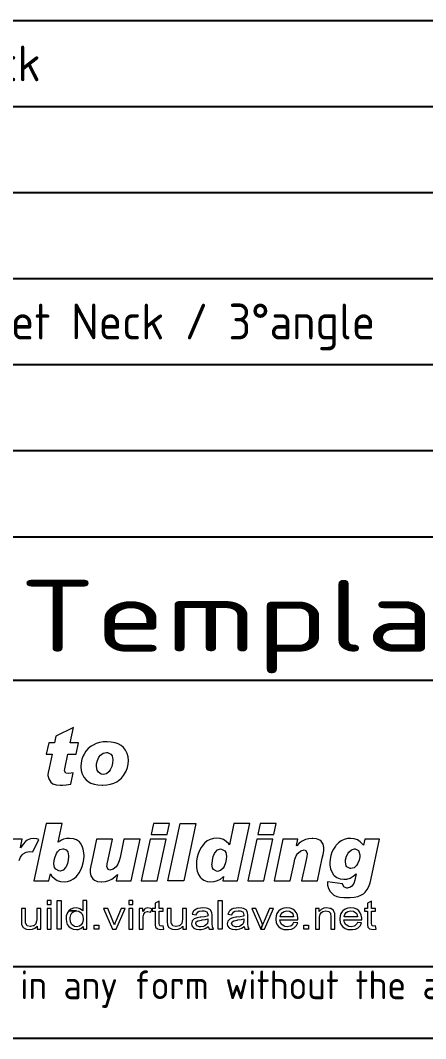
# Model space of a CAD drawing. Extents: x 25 to 1178, y 10 to 839.
# Drawn here: x 917.9 to 974.4, y 10 to 152 of the extents above; entities that cross this region are included whole.
import ezdxf
from ezdxf.enums import TextEntityAlignment as Align

# ---------------------------------------------------------------- set-up
doc = ezdxf.new("R2010")
doc.units = 0
doc.header["$LTSCALE"] = 10
doc.layers.get('0').update_dxf_attribs({"linetype": 'CONTINUOUS'})
for name, color, linetype in [('FRAME025', 7, 'CONTINUOUS'), ('FRAME050', 6, 'CONTINUOUS'), ('Jackson_Headstock_reversed', 1, 'CONTINUOUS'), ('tuners', 4, 'CONTINUOUS'), ('WM570---', 1, 'CONTINUOUS')]:
    doc.layers.add(name, color=color, linetype=linetype)
doc.styles.add('ISOCP', font='isocp.shx')

# ---------------------------------------------------------------- blocks, each defined once
blk = doc.blocks.new('drawingid')
at = {"color": 7, "lineweight": 0}
for p, q in [((-242.69, 33.41), (-245.17, 32.17)), ((-243.15, 31.27), (-242.69, 33.41)), ((-246.17, 31.27), (-246.5, 29.68)), ((-245.36, 31.27), (-246.17, 31.27)), ((-245.17, 32.17), (-245.36, 31.27)), ((-242, 31.27), (-243.15, 31.27)), ((-242.34, 29.68), (-242, 31.27)), ((-239.09, 31.28), (-239.56, 31.14)), ((-238.58, 31.37), (-239.09, 31.28)), ((-238.04, 31.39), (-238.58, 31.37)), ((-238.02, 31.39), (-238.04, 31.39)), ((-237.43, 31.36), (-238.02, 31.39)), ((-236.91, 31.27), (-237.43, 31.36)), ((-236.46, 31.11), (-236.91, 31.27)), ((-240.97, 30.09), (-241.24, 29.66)), ((-240.64, 30.46), (-240.97, 30.09)), ((-240.25, 30.77), (-240.64, 30.46)), ((-239.98, 30.94), (-240.25, 30.77)), ((-239.56, 31.14), (-239.98, 30.94)), ((-238.58, 29.82), (-238.1, 29.9)), ((-238.1, 29.9), (-237.94, 29.88)), ((-237.94, 29.88), (-237.48, 29.68)), ((-236.07, 30.89), (-236.46, 31.11)), ((-235.75, 30.61), (-236.07, 30.89)), ((-235.44, 30.21), (-235.75, 30.61)), ((-235.23, 29.77), (-235.44, 30.21)), ((-246.5, 29.68), (-245.7, 29.68)), ((-245.7, 29.68), (-246.12, 27.7)), ((-243.92, 27.63), (-243.5, 29.68)), ((-243.5, 29.68), (-242.34, 29.68)), ((-241.64, 28.45), (-241.68, 27.96)), ((-241.53, 28.95), (-241.64, 28.45)), ((-241.35, 29.42), (-241.53, 28.95)), ((-241.24, 29.66), (-241.35, 29.42)), ((-239.49, 28.31), (-239.37, 28.79)), ((-239.37, 28.79), (-239.16, 29.27)), ((-239.16, 29.27), (-238.95, 29.54)), ((-238.95, 29.54), (-238.58, 29.82)), ((-237.48, 29.68), (-237.3, 29.42)), ((-237.24, 28.41), (-237.37, 27.93)), ((-237.3, 29.42), (-237.21, 28.89)), ((-237.21, 28.89), (-237.24, 28.41)), ((-235.09, 29.3), (-235.23, 29.77)), ((-235.05, 28.79), (-235.09, 29.3)), ((-235.08, 28.29), (-235.05, 28.77)), ((-235.05, 28.77), (-235.05, 28.79)), ((-246.23, 27.12), (-246.27, 26.77)), ((-246.12, 27.7), (-246.23, 27.12)), ((-243.97, 27.35), (-243.92, 27.63)), ((-243.77, 27.01), (-243.97, 27.35)), ((-243.45, 26.96), (-243.77, 27.01)), ((-243.02, 27.01), (-243.45, 26.96)), ((-243.09, 25.47), (-242.76, 27.07)), ((-242.76, 27.07), (-243.02, 27.01)), ((-241.68, 27.96), (-241.67, 27.9)), ((-241.67, 27.9), (-241.62, 27.38)), ((-241.62, 27.38), (-241.48, 26.91)), ((-239.51, 27.96), (-239.49, 28.31)), ((-239.42, 27.46), (-239.51, 27.96)), ((-239.23, 27.16), (-239.42, 27.46)), ((-238.83, 26.88), (-239.23, 27.16)), ((-237.74, 27.24), (-238.11, 26.94)), ((-237.58, 27.48), (-237.74, 27.24)), ((-237.37, 27.93), (-237.58, 27.48)), ((-235.71, 26.71), (-235.45, 27.14)), ((-235.45, 27.14), (-235.37, 27.32)), ((-235.37, 27.32), (-235.19, 27.8)), ((-235.19, 27.8), (-235.08, 28.29)), ((-246.27, 26.77), (-246.27, 26.69)), ((-246.27, 26.69), (-246.17, 26.22)), ((-246.17, 26.22), (-245.89, 25.78)), ((-245.89, 25.78), (-245.59, 25.55)), ((-241.48, 26.91), (-241.26, 26.48)), ((-241.26, 26.48), (-240.95, 26.09)), ((-240.95, 26.09), (-240.66, 25.85)), ((-240.66, 25.85), (-240.27, 25.62)), ((-240.27, 25.62), (-239.81, 25.47)), ((-238.56, 26.84), (-238.83, 26.88)), ((-238.11, 26.94), (-238.56, 26.84)), ((-237.55, 25.47), (-237.1, 25.62)), ((-237.1, 25.62), (-236.68, 25.82)), ((-236.68, 25.82), (-236.41, 26)), ((-236.41, 26), (-236.03, 26.33)), ((-236.03, 26.33), (-235.71, 26.71)), ((-245.59, 25.55), (-245.14, 25.4)), ((-245.14, 25.4), (-244.56, 25.34)), ((-244.56, 25.34), (-244.22, 25.35)), ((-244.22, 25.35), (-243.72, 25.4)), ((-243.72, 25.4), (-243.09, 25.47)), ((-239.81, 25.47), (-239.29, 25.37)), ((-239.29, 25.37), (-238.7, 25.34)), ((-238.7, 25.34), (-238.61, 25.34)), ((-238.61, 25.34), (-238.06, 25.38)), ((-238.06, 25.38), (-237.55, 25.47)), ((-246.51, 20), (-248.22, 12)), ((-244.29, 20), (-246.51, 20)), ((-244.85, 17.38), (-244.29, 20)), ((-231.55, 20), (-231.86, 18.48)), ((-229.32, 20), (-231.55, 20)), ((-229.64, 18.48), (-229.32, 20)), ((-229.54, 12), (-227.83, 20)), ((-227.83, 20), (-225.61, 20)), ((-225.61, 20), (-227.31, 12)), ((-225.61, 20), (-225.61, 20)), ((-220.31, 20), (-220.93, 17.03)), ((-218.08, 20), (-220.31, 20)), ((-219.8, 12), (-218.08, 20)), ((-216.66, 20), (-216.97, 18.48)), ((-214.44, 20), (-216.66, 20)), ((-214.75, 18.48), (-214.44, 20)), ((-231.86, 18.48), (-229.64, 18.48)), ((-216.97, 18.48), (-214.75, 18.48)), ((-249.86, 17.8), (-251.94, 17.8)), ((-250.11, 16.65), (-249.86, 17.8)), ((-249.73, 17.13), (-250.1, 16.63)), ((-249.4, 17.49), (-249.73, 17.13)), ((-249.18, 17.67), (-249.4, 17.49)), ((-248.73, 17.88), (-249.18, 17.67)), ((-248.32, 17.93), (-248.73, 17.88)), ((-248.38, 16.04), (-247.56, 17.75)), ((-247.84, 17.85), (-248.32, 17.93)), ((-247.56, 17.75), (-247.84, 17.85)), ((-244.4, 17.68), (-244.85, 17.38)), ((-244.12, 17.8), (-244.4, 17.68)), ((-243.66, 17.91), (-244.12, 17.8)), ((-243.25, 17.93), (-243.66, 17.91)), ((-242.71, 17.87), (-243.25, 17.93)), ((-242.27, 17.71), (-242.71, 17.87)), ((-241.89, 17.43), (-242.27, 17.71)), ((-241.74, 17.25), (-241.89, 17.43)), ((-241.5, 16.86), (-241.74, 17.25)), ((-239.49, 17.8), (-240.16, 14.7)), ((-237.27, 17.8), (-239.49, 17.8)), ((-237.88, 14.97), (-237.27, 17.8)), ((-235.66, 17.8), (-236.2, 15.28)), ((-233.42, 17.8), (-235.66, 17.8)), ((-234.66, 12), (-233.42, 17.8)), ((-232.01, 17.8), (-233.25, 12)), ((-229.79, 17.8), (-232.01, 17.8)), ((-231.02, 12), (-229.79, 17.8)), ((-224.41, 17.26), (-224.76, 16.85)), ((-224.03, 17.57), (-224.41, 17.26)), ((-223.61, 17.79), (-224.03, 17.57)), ((-223.16, 17.91), (-223.61, 17.79)), ((-222.78, 17.94), (-223.16, 17.91)), ((-222.26, 17.89), (-222.78, 17.94)), ((-221.79, 17.75), (-222.26, 17.89)), ((-221.39, 17.51), (-221.79, 17.75)), ((-221.05, 17.17), (-221.39, 17.51)), ((-220.93, 17.03), (-221.05, 17.17)), ((-217.14, 17.8), (-218.37, 12)), ((-214.9, 17.8), (-217.14, 17.8)), ((-216.14, 12), (-214.9, 17.8)), ((-213.47, 17.8), (-214.71, 12)), ((-211.4, 17.8), (-213.47, 17.8)), ((-211.58, 16.93), (-211.4, 17.8)), ((-211.19, 17.27), (-211.56, 16.9)), ((-210.78, 17.54), (-211.19, 17.27)), ((-210.35, 17.75), (-210.78, 17.54)), ((-209.88, 17.88), (-210.35, 17.75)), ((-209.38, 17.93), (-209.88, 17.88)), ((-209.32, 17.93), (-209.38, 17.93)), ((-208.77, 17.87), (-209.32, 17.93)), ((-208.34, 17.68), (-208.77, 17.87)), ((-208.15, 17.53), (-208.34, 17.68)), ((-207.87, 17.13), (-208.15, 17.53)), ((-207.76, 16.64), (-207.87, 17.13)), ((-205.74, 17.29), (-206.1, 16.91)), ((-205.34, 17.58), (-205.74, 17.29)), ((-204.92, 17.78), (-205.34, 17.58)), ((-204.45, 17.89), (-204.92, 17.78)), ((-204.01, 17.93), (-204.45, 17.89)), ((-203.52, 17.88), (-204.01, 17.93)), ((-203.08, 17.71), (-203.52, 17.88)), ((-202.68, 17.45), (-203.08, 17.71)), ((-202.32, 17.07), (-202.68, 17.45)), ((-202.25, 16.98), (-202.32, 17.07)), ((-202.06, 17.8), (-202.25, 16.98)), ((-200.01, 17.8), (-202.06, 17.8)), ((-201.16, 12.35), (-200.01, 17.8)), ((-250.1, 16.63), (-250.11, 16.65)), ((-250.1, 15.3), (-249.87, 15.64)), ((-249.87, 15.64), (-249.74, 15.77)), ((-249.74, 15.77), (-249.33, 16.02)), ((-249.33, 16.02), (-248.83, 16.1)), ((-248.83, 16.1), (-248.38, 16.04)), ((-245.28, 15.37), (-245.09, 15.83)), ((-245.09, 15.83), (-244.96, 16.04)), ((-244.96, 16.04), (-244.61, 16.37)), ((-244.61, 16.37), (-244.18, 16.48)), ((-244.18, 16.48), (-244.12, 16.48)), ((-244.12, 16.48), (-243.72, 16.35)), ((-243.72, 16.35), (-243.48, 16.03)), ((-243.48, 16.03), (-243.4, 15.49)), ((-241.34, 16.4), (-241.5, 16.86)), ((-241.25, 15.89), (-241.34, 16.4)), ((-241.23, 15.5), (-241.25, 15.89)), ((-225.3, 15.79), (-225.44, 15.31)), ((-225.11, 16.24), (-225.3, 15.79)), ((-224.87, 16.67), (-225.11, 16.24)), ((-224.76, 16.85), (-224.87, 16.67)), ((-223.22, 15.39), (-223.02, 15.83)), ((-223.02, 15.83), (-222.95, 15.95)), ((-222.95, 15.95), (-222.6, 16.32)), ((-222.6, 16.32), (-222.2, 16.45)), ((-222.2, 16.45), (-222.03, 16.43)), ((-222.03, 16.43), (-221.6, 16.19)), ((-221.6, 16.19), (-221.44, 15.95)), ((-221.44, 15.95), (-221.34, 15.43)), ((-211.61, 15.48), (-211.38, 15.85)), ((-211.56, 16.9), (-211.58, 16.93)), ((-211.38, 15.85), (-211.36, 15.87)), ((-211.36, 15.87), (-210.98, 16.2)), ((-210.98, 16.2), (-210.52, 16.31)), ((-210.52, 16.31), (-210.26, 16.24)), ((-210.26, 16.24), (-210.09, 15.83)), ((-210.09, 15.79), (-210.15, 15.41)), ((-210.09, 15.83), (-210.09, 15.79)), ((-207.98, 15.17), (-207.87, 15.66)), ((-207.87, 15.66), (-207.78, 16.2)), ((-207.78, 16.2), (-207.75, 16.54)), ((-207.75, 16.54), (-207.76, 16.64)), ((-206.64, 16), (-206.8, 15.52)), ((-206.43, 16.43), (-206.64, 16)), ((-206.15, 16.85), (-206.43, 16.43)), ((-206.1, 16.91), (-206.15, 16.85)), ((-204.61, 15.43), (-204.39, 15.87)), ((-204.39, 15.87), (-204.3, 16)), ((-204.3, 16), (-203.92, 16.34)), ((-203.92, 16.34), (-203.5, 16.45)), ((-203.5, 16.45), (-203.39, 16.45)), ((-203.39, 16.45), (-202.95, 16.23)), ((-202.95, 16.23), (-202.87, 16.11)), ((-202.87, 16.11), (-202.74, 15.63)), ((-202.74, 15.63), (-202.75, 15.37)), ((-250.3, 14.84), (-250.1, 15.3)), ((-245.43, 14.39), (-245.39, 14.88)), ((-245.34, 13.87), (-245.43, 14.39)), ((-245.39, 14.88), (-245.28, 15.37)), ((-243.56, 14.4), (-243.74, 13.98)), ((-243.44, 14.88), (-243.56, 14.4)), ((-243.4, 15.42), (-243.44, 14.88)), ((-243.4, 15.49), (-243.4, 15.42)), ((-241.48, 14.02), (-241.35, 14.5)), ((-241.35, 14.5), (-241.26, 14.99)), ((-241.26, 14.99), (-241.23, 15.5)), ((-240.16, 14.7), (-240.28, 14.12)), ((-238.05, 14), (-238.03, 14.25)), ((-238.03, 14.25), (-238, 14.36)), ((-238, 14.36), (-237.88, 14.97)), ((-236.52, 14.34), (-236.75, 13.97)), ((-236.32, 14.81), (-236.52, 14.34)), ((-236.2, 15.28), (-236.32, 14.81)), ((-225.52, 14.81), (-225.54, 14.28)), ((-225.54, 14.28), (-225.52, 13.87)), ((-225.44, 15.31), (-225.52, 14.81)), ((-223.38, 14.33), (-223.37, 14.37)), ((-223.29, 13.81), (-223.38, 14.33)), ((-223.37, 14.37), (-223.33, 14.91)), ((-223.33, 14.91), (-223.22, 15.39)), ((-221.48, 14.5), (-221.67, 14.02)), ((-221.38, 14.99), (-221.48, 14.5)), ((-221.34, 15.43), (-221.38, 14.99)), ((-212.48, 12), (-211.93, 14.52)), ((-211.93, 14.52), (-211.81, 15.01)), ((-211.81, 15.01), (-211.61, 15.48)), ((-210.3, 14.7), (-210.87, 12)), ((-210.15, 15.41), (-210.3, 14.7)), ((-208.64, 12), (-207.98, 15.17)), ((-206.89, 15.03), (-206.92, 14.51)), ((-206.92, 14.51), (-206.92, 14.2)), ((-206.92, 14.2), (-206.82, 13.69)), ((-206.8, 15.52), (-206.89, 15.03)), ((-204.76, 14.59), (-204.73, 14.94)), ((-204.65, 14.09), (-204.76, 14.59)), ((-204.73, 14.94), (-204.61, 15.43)), ((-203.05, 14.38), (-203.19, 14.14)), ((-202.85, 14.89), (-203.05, 14.38)), ((-202.75, 15.37), (-202.85, 14.89)), ((-246.14, 12), (-245.93, 12.96)), ((-245.93, 12.96), (-245.72, 12.64)), ((-245.17, 13.63), (-245.34, 13.87)), ((-244.74, 13.39), (-245.17, 13.63)), ((-244.58, 13.37), (-244.74, 13.39)), ((-244.17, 13.5), (-244.58, 13.37)), ((-243.81, 13.87), (-244.17, 13.5)), ((-243.74, 13.98), (-243.81, 13.87)), ((-242.33, 12.58), (-242, 13)), ((-242, 13), (-241.92, 13.12)), ((-241.92, 13.12), (-241.67, 13.56)), ((-241.67, 13.56), (-241.48, 14.02)), ((-240.36, 13.61), (-240.39, 13.26)), ((-240.39, 13.26), (-240.39, 13.17)), ((-240.39, 13.17), (-240.28, 12.69)), ((-240.28, 14.12), (-240.36, 13.61)), ((-238.05, 13.99), (-238.05, 14)), ((-237.88, 13.58), (-238.05, 13.99)), ((-237.62, 13.51), (-237.88, 13.58)), ((-237.17, 13.62), (-237.62, 13.51)), ((-236.77, 13.95), (-237.17, 13.62)), ((-236.94, 12.55), (-236.58, 12.91)), ((-236.75, 13.97), (-236.77, 13.95)), ((-236.55, 12.89), (-236.75, 12)), ((-236.58, 12.91), (-236.55, 12.89)), ((-225.52, 13.87), (-225.43, 13.36)), ((-225.43, 13.36), (-225.26, 12.91)), ((-225.26, 12.91), (-225.02, 12.52)), ((-223.16, 13.58), (-223.29, 13.81)), ((-222.75, 13.34), (-223.16, 13.58)), ((-222.62, 13.33), (-222.75, 13.34)), ((-222.18, 13.44), (-222.62, 13.33)), ((-221.83, 13.75), (-222.18, 13.44)), ((-221.67, 14.02), (-221.83, 13.75)), ((-206.82, 13.69), (-206.65, 13.24)), ((-206.65, 13.24), (-206.4, 12.86)), ((-206.4, 12.86), (-206.32, 12.76)), ((-204.54, 13.95), (-204.65, 14.09)), ((-204.11, 13.72), (-204.54, 13.95)), ((-203.98, 13.71), (-204.11, 13.72)), ((-203.53, 13.82), (-203.98, 13.71)), ((-203.67, 12.65), (-203.27, 12.99)), ((-203.19, 14.14), (-203.53, 13.82)), ((-203.25, 12.97), (-203.44, 12.1)), ((-203.27, 12.99), (-203.25, 12.97)), ((-248.22, 12), (-246.14, 12)), ((-245.72, 12.64), (-245.38, 12.31)), ((-245.38, 12.31), (-244.98, 12.07)), ((-244.98, 12.07), (-244.53, 11.92)), ((-244.53, 11.92), (-244.01, 11.87)), ((-244.01, 11.87), (-243.56, 11.91)), ((-243.56, 11.91), (-243.11, 12.04)), ((-243.11, 12.04), (-242.7, 12.27)), ((-242.7, 12.27), (-242.33, 12.58)), ((-240.28, 12.69), (-240, 12.28)), ((-240, 12.28), (-239.79, 12.11)), ((-239.79, 12.11), (-239.36, 11.93)), ((-239.36, 11.93), (-238.81, 11.87)), ((-238.81, 11.87), (-238.74, 11.87)), ((-238.74, 11.87), (-238.24, 11.92)), ((-238.24, 11.92), (-237.78, 12.05)), ((-237.78, 12.05), (-237.35, 12.26)), ((-237.35, 12.26), (-236.94, 12.55)), ((-236.75, 12), (-234.66, 12)), ((-233.25, 12), (-231.02, 12)), ((-227.31, 12), (-229.54, 12)), ((-225.02, 12.52), (-224.88, 12.37)), ((-224.88, 12.37), (-224.5, 12.09)), ((-224.5, 12.09), (-224.05, 11.93)), ((-224.05, 11.93), (-223.52, 11.87)), ((-223.52, 11.87), (-223.08, 11.9)), ((-223.08, 11.9), (-222.61, 12.03)), ((-222.61, 12.03), (-222.6, 12.03)), ((-222.6, 12.03), (-222.2, 12.25)), ((-222.2, 12.25), (-221.77, 12.62)), ((-221.75, 12.58), (-221.86, 12)), ((-221.86, 12), (-219.8, 12)), ((-221.77, 12.62), (-221.75, 12.58)), ((-218.37, 12), (-216.14, 12)), ((-214.71, 12), (-212.48, 12)), ((-210.87, 12), (-208.64, 12)), ((-207.26, 11.87), (-207.27, 11.6)), ((-207.27, 11.6), (-207.26, 11.42)), ((-205.15, 11.57), (-207.26, 11.87)), ((-207.26, 11.42), (-207.14, 10.94)), ((-206.32, 12.76), (-205.94, 12.46)), ((-205.94, 12.46), (-205.5, 12.28)), ((-205.5, 12.28), (-204.98, 12.22)), ((-204.99, 11.15), (-205.15, 11.57)), ((-204.98, 12.22), (-204.56, 12.26)), ((-204.56, 12.26), (-204.09, 12.4)), ((-204.09, 12.4), (-203.67, 12.65)), ((-203.59, 11.64), (-203.84, 11.26)), ((-203.44, 12.1), (-203.59, 11.64)), ((-201.51, 11.22), (-201.32, 11.74)), ((-201.32, 11.74), (-201.16, 12.35)), ((-207.14, 10.94), (-206.88, 10.5)), ((-206.88, 10.5), (-206.76, 10.36)), ((-206.76, 10.36), (-206.38, 10.03)), ((-206.38, 10.03), (-205.94, 9.82)), ((-204.58, 10.98), (-204.99, 11.15)), ((-204.5, 10.98), (-204.58, 10.98)), ((-204.03, 11.11), (-204.5, 10.98)), ((-203.84, 11.26), (-204.03, 11.11)), ((-203.04, 9.83), (-202.61, 9.99)), ((-202.61, 9.99), (-202.25, 10.2)), ((-202.25, 10.2), (-201.99, 10.44)), ((-201.99, 10.44), (-201.73, 10.78)), ((-201.73, 10.78), (-201.51, 11.22)), ((-245.83, 9.27), (-246.4, 9.27)), ((-246.4, 9.27), (-246.4, 8.7)), ((-246.4, 8.7), (-245.83, 8.7)), ((-245.83, 8.7), (-245.83, 9.27)), ((-244.98, 5.27), (-244.98, 9.27)), ((-244.98, 9.27), (-244.42, 9.27)), ((-244.42, 9.27), (-244.42, 5.27)), ((-240.86, 9.27), (-241.42, 9.27)), ((-241.42, 9.27), (-241.42, 7.83)), ((-240.86, 5.27), (-240.86, 9.27)), ((-234.41, 9.27), (-234.98, 9.27)), ((-234.98, 9.27), (-234.98, 8.7)), ((-234.98, 8.7), (-234.41, 8.7)), ((-234.41, 8.7), (-234.41, 9.27)), ((-230.75, 9.17), (-231.31, 8.88)), ((-231.31, 8.88), (-231.31, 8.17)), ((-230.75, 8.17), (-230.75, 9.17)), ((-222.51, 5.27), (-222.51, 9.27)), ((-222.51, 9.27), (-221.94, 9.27)), ((-221.94, 9.27), (-221.94, 5.27)), ((-205.94, 9.82), (-205.93, 9.82)), ((-205.93, 9.82), (-205.52, 9.73)), ((-205.52, 9.73), (-205, 9.68)), ((-205, 9.68), (-204.4, 9.66)), ((-204.4, 9.66), (-204.1, 9.67)), ((-204.1, 9.67), (-203.54, 9.72)), ((-203.54, 9.72), (-203.04, 9.83)), ((-201.12, 9.17), (-201.68, 8.88)), ((-201.68, 8.88), (-201.68, 8.17)), ((-201.12, 8.17), (-201.12, 9.17)), ((-249.41, 8.17), (-249.98, 8.17)), ((-249.98, 8.17), (-249.98, 6.37)), ((-249.41, 6.56), (-249.41, 8.17)), ((-247.28, 8.17), (-247.84, 8.17)), ((-247.84, 8.17), (-247.84, 6.61)), ((-247.28, 5.27), (-247.28, 8.17)), ((-245.83, 8.17), (-246.4, 8.17)), ((-246.4, 8.17), (-246.4, 5.27)), ((-245.83, 5.27), (-245.83, 8.17)), ((-243.71, 7.11), (-243.75, 6.71)), ((-243.6, 7.46), (-243.71, 7.11)), ((-243.58, 7.5), (-243.6, 7.46)), ((-243.36, 7.83), (-243.58, 7.5)), ((-243.09, 8.04), (-243.36, 7.83)), ((-243.36, 7.83), (-242.29, 7.83)), ((-242.29, 7.83), (-243.36, 7.83)), ((-243.16, 6.88), (-243.09, 7.28)), ((-242.69, 8.19), (-243.09, 8.04)), ((-243.09, 7.28), (-242.92, 7.56)), ((-242.92, 7.56), (-242.68, 7.73)), ((-242.34, 8.23), (-242.69, 8.19)), ((-242.68, 7.73), (-242.29, 7.83)), ((-241.91, 8.17), (-242.34, 8.23)), ((-242.29, 7.83), (-241.98, 7.77)), ((-241.98, 7.77), (-241.64, 7.55)), ((-241.8, 8.12), (-241.91, 8.17)), ((-241.47, 7.88), (-241.8, 8.12)), ((-241.64, 7.55), (-241.55, 7.43)), ((-241.55, 7.43), (-241.42, 7.11)), ((-241.42, 7.83), (-241.47, 7.88)), ((-241.42, 7.11), (-241.38, 6.67)), ((-237.93, 8.17), (-238.53, 8.17)), ((-238.53, 8.17), (-237.27, 5.27)), ((-237.22, 6.43), (-237.93, 8.17)), ((-236.06, 8.17), (-236.8, 6.4)), ((-236.74, 5.27), (-235.48, 8.17)), ((-235.48, 8.17), (-236.06, 8.17)), ((-234.41, 8.17), (-234.98, 8.17)), ((-234.98, 8.17), (-234.98, 5.27)), ((-234.41, 5.27), (-234.41, 8.17)), ((-233.05, 8.17), (-233.56, 8.17)), ((-233.56, 8.17), (-233.56, 5.27)), ((-233.05, 7.73), (-233.05, 8.17)), ((-232.78, 8.07), (-233.05, 7.73)), ((-232.98, 6.99), (-232.9, 7.35)), ((-232.9, 7.35), (-232.69, 7.63)), ((-232.69, 8.13), (-232.78, 8.07)), ((-232.33, 8.23), (-232.69, 8.13)), ((-232.69, 7.63), (-232.36, 7.73)), ((-232.36, 7.73), (-232.35, 7.73)), ((-232.35, 7.73), (-231.94, 7.62)), ((-231.92, 8.15), (-232.33, 8.23)), ((-231.94, 7.62), (-231.75, 8.07)), ((-231.75, 8.07), (-231.92, 8.15)), ((-231.31, 8.17), (-231.73, 8.17)), ((-231.73, 8.17), (-231.73, 7.78)), ((-231.73, 7.78), (-231.31, 7.78)), ((-231.31, 7.78), (-231.31, 6.12)), ((-230.18, 8.17), (-230.75, 8.17)), ((-230.75, 6.09), (-230.75, 7.78)), ((-230.75, 7.78), (-230.18, 7.78)), ((-230.18, 7.78), (-230.18, 8.17)), ((-229.08, 8.17), (-229.65, 8.17)), ((-229.65, 8.17), (-229.65, 6.37)), ((-229.08, 6.56), (-229.08, 8.17)), ((-226.95, 8.17), (-227.51, 8.17)), ((-227.51, 8.17), (-227.51, 6.61)), ((-226.95, 5.27), (-226.95, 8.17)), ((-226, 7.71), (-226.16, 7.34)), ((-226.16, 7.34), (-225.6, 7.27)), ((-225.91, 7.83), (-226, 7.71)), ((-225.58, 8.06), (-225.91, 7.83)), ((-225.6, 7.27), (-225.55, 7.42)), ((-225.41, 8.13), (-225.58, 8.06)), ((-225.55, 7.42), (-225.32, 7.7)), ((-225, 8.21), (-225.41, 8.13)), ((-225.32, 7.7), (-225.19, 7.76)), ((-225.19, 7.76), (-224.73, 7.83)), ((-224.65, 8.23), (-225, 8.21)), ((-224.73, 7.83), (-224.45, 7.8)), ((-224.18, 8.2), (-224.65, 8.23)), ((-224.45, 7.8), (-224.09, 7.66)), ((-223.96, 8.14), (-224.18, 8.2)), ((-224.09, 7.66), (-224.04, 7.6)), ((-224.04, 7.6), (-223.93, 7.23)), ((-223.94, 7.11), (-224.04, 7.08)), ((-223.59, 7.94), (-223.96, 8.14)), ((-223.93, 7.23), (-223.94, 7.11)), ((-223.57, 7.93), (-223.59, 7.94)), ((-223.4, 7.59), (-223.57, 7.93)), ((-223.36, 7.24), (-223.4, 7.59)), ((-223.36, 7.14), (-223.36, 7.24)), ((-223.36, 6.48), (-223.36, 7.14)), ((-221, 7.71), (-221.16, 7.34)), ((-221.16, 7.34), (-220.6, 7.27)), ((-220.91, 7.83), (-221, 7.71)), ((-220.59, 8.06), (-220.91, 7.83)), ((-220.6, 7.27), (-220.55, 7.42)), ((-220.41, 8.13), (-220.59, 8.06)), ((-220.55, 7.42), (-220.32, 7.7)), ((-220.01, 8.21), (-220.41, 8.13)), ((-220.32, 7.7), (-220.19, 7.76)), ((-220.19, 7.76), (-219.74, 7.83)), ((-219.66, 8.23), (-220.01, 8.21)), ((-219.74, 7.83), (-219.45, 7.8)), ((-219.19, 8.2), (-219.66, 8.23)), ((-219.45, 7.8), (-219.09, 7.66)), ((-218.96, 8.14), (-219.19, 8.2)), ((-219.09, 7.66), (-219.04, 7.6)), ((-219.04, 7.6), (-218.93, 7.23)), ((-218.94, 7.11), (-219.04, 7.08)), ((-218.59, 7.94), (-218.96, 8.14)), ((-218.93, 7.23), (-218.94, 7.11)), ((-218.57, 7.93), (-218.59, 7.94)), ((-218.4, 7.59), (-218.57, 7.93)), ((-218.37, 7.24), (-218.4, 7.59)), ((-218.37, 7.14), (-218.37, 7.24)), ((-218.37, 6.48), (-218.37, 7.14)), ((-217.24, 8.17), (-217.83, 8.17)), ((-217.83, 8.17), (-216.56, 5.27)), ((-216.52, 6.43), (-217.24, 8.17)), ((-215.36, 8.17), (-216.1, 6.4)), ((-216.04, 5.27), (-214.78, 8.17)), ((-214.78, 8.17), (-215.36, 8.17)), ((-214.43, 7.11), (-214.47, 6.69)), ((-214.31, 7.46), (-214.43, 7.11)), ((-214.11, 7.76), (-214.31, 7.46)), ((-214.03, 7.83), (-214.11, 7.76)), ((-213.71, 8.05), (-214.03, 7.83)), ((-213.86, 6.99), (-213.79, 7.3)), ((-213.79, 7.3), (-213.56, 7.6)), ((-213.33, 8.19), (-213.71, 8.05)), ((-213.56, 7.6), (-213.32, 7.75)), ((-212.91, 8.23), (-213.33, 8.19)), ((-213.32, 7.75), (-212.91, 7.83)), ((-212.48, 8.18), (-212.91, 8.23)), ((-212.91, 7.83), (-212.54, 7.76)), ((-212.54, 7.76), (-212.21, 7.54)), ((-212.1, 8.04), (-212.48, 8.18)), ((-212.21, 7.54), (-212.1, 7.39)), ((-211.82, 7.83), (-212.1, 8.04)), ((-212.1, 7.39), (-212, 6.99)), ((-211.6, 7.56), (-211.82, 7.83)), ((-211.46, 7.22), (-211.6, 7.56)), ((-211.4, 6.82), (-211.46, 7.22)), ((-208.42, 8.17), (-208.93, 8.17)), ((-208.93, 8.17), (-208.93, 5.27)), ((-208.42, 7.75), (-208.42, 8.17)), ((-208.13, 8.02), (-208.42, 7.75)), ((-208.36, 6.94), (-208.28, 7.35)), ((-208.28, 7.35), (-208.1, 7.6)), ((-207.77, 8.18), (-208.13, 8.02)), ((-208.1, 7.6), (-207.9, 7.73)), ((-207.9, 7.73), (-207.48, 7.8)), ((-207.36, 8.23), (-207.77, 8.18)), ((-207.48, 7.8), (-207.09, 7.72)), ((-206.92, 8.17), (-207.36, 8.23)), ((-207.09, 7.72), (-206.85, 7.48)), ((-206.81, 8.14), (-206.92, 8.17)), ((-206.85, 7.48), (-206.83, 7.42)), ((-206.83, 7.42), (-206.78, 7.03)), ((-206.45, 7.92), (-206.81, 8.14)), ((-206.43, 7.89), (-206.45, 7.92)), ((-206.26, 7.55), (-206.43, 7.89)), ((-206.25, 7.52), (-206.26, 7.55)), ((-206.22, 7.18), (-206.25, 7.52)), ((-206.22, 7.05), (-206.22, 7.18)), ((-205.51, 7.11), (-205.55, 6.69)), ((-205.38, 7.46), (-205.51, 7.11)), ((-205.18, 7.76), (-205.38, 7.46)), ((-205.11, 7.83), (-205.18, 7.76)), ((-204.79, 8.05), (-205.11, 7.83)), ((-204.93, 6.99), (-204.86, 7.3)), ((-204.86, 7.3), (-204.63, 7.6)), ((-204.4, 8.19), (-204.79, 8.05)), ((-204.63, 7.6), (-204.4, 7.75)), ((-203.99, 8.23), (-204.4, 8.19)), ((-204.4, 7.75), (-203.98, 7.83)), ((-203.55, 8.18), (-203.99, 8.23)), ((-203.98, 7.83), (-203.61, 7.76)), ((-203.61, 7.76), (-203.29, 7.54)), ((-203.17, 8.04), (-203.55, 8.18)), ((-203.29, 7.54), (-203.17, 7.39)), ((-202.9, 7.83), (-203.17, 8.04)), ((-203.17, 7.39), (-203.07, 6.99)), ((-202.68, 7.56), (-202.9, 7.83)), ((-202.54, 7.22), (-202.68, 7.56)), ((-202.47, 6.82), (-202.54, 7.22)), ((-201.68, 8.17), (-202.1, 8.17)), ((-202.1, 8.17), (-202.1, 7.78)), ((-202.1, 7.78), (-201.68, 7.78)), ((-201.68, 7.78), (-201.68, 6.12)), ((-200.56, 8.17), (-201.12, 8.17)), ((-201.12, 6.09), (-201.12, 7.78)), ((-201.12, 7.78), (-200.56, 7.78)), ((-200.56, 7.78), (-200.56, 8.17)), ((-249.98, 6.37), (-249.98, 6.26)), ((-249.98, 6.26), (-249.95, 5.91)), ((-249.95, 5.91), (-249.94, 5.89)), ((-249.94, 5.89), (-249.77, 5.54)), ((-249.4, 6.12), (-249.41, 6.56)), ((-249.38, 6.04), (-249.4, 6.12)), ((-249.16, 5.74), (-249.38, 6.04)), ((-248.76, 5.62), (-249.16, 5.74)), ((-248.32, 5.71), (-248.73, 5.62)), ((-248.25, 5.74), (-248.32, 5.71)), ((-247.96, 6.01), (-248.25, 5.74)), ((-248.08, 5.42), (-247.79, 5.69)), ((-247.94, 6.05), (-247.96, 6.01)), ((-247.86, 6.38), (-247.94, 6.05)), ((-247.84, 6.61), (-247.86, 6.38)), ((-247.79, 5.69), (-247.79, 5.27)), ((-243.75, 6.71), (-243.75, 6.66)), ((-243.75, 6.66), (-243.7, 6.27)), ((-243.7, 6.27), (-243.57, 5.92)), ((-243.57, 5.92), (-243.36, 5.64)), ((-243.17, 6.71), (-243.16, 6.88)), ((-243.12, 6.29), (-243.17, 6.71)), ((-242.98, 5.97), (-243.12, 6.29)), ((-242.9, 5.88), (-242.98, 5.97)), ((-242.55, 5.65), (-242.9, 5.88)), ((-241.86, 5.7), (-242.27, 5.61)), ((-241.63, 5.87), (-241.86, 5.7)), ((-241.45, 6.16), (-241.63, 5.87)), ((-241.38, 6.55), (-241.45, 6.16)), ((-241.38, 6.67), (-241.38, 6.55)), ((-239.81, 5.27), (-239.81, 5.82)), ((-239.81, 5.82), (-239.17, 5.82)), ((-239.17, 5.82), (-239.17, 5.27)), ((-237.08, 6.07), (-237.22, 6.43)), ((-237, 5.85), (-237.08, 6.07)), ((-236.88, 6.19), (-237, 5.85)), ((-236.8, 6.4), (-236.88, 6.19)), ((-233, 6.78), (-232.98, 6.99)), ((-233, 5.27), (-233, 6.78)), ((-231.31, 6.12), (-231.3, 5.85)), ((-231.3, 5.85), (-231.24, 5.54)), ((-230.72, 5.81), (-230.75, 6.09)), ((-230.62, 5.72), (-230.72, 5.81)), ((-230.43, 5.68), (-230.62, 5.72)), ((-230.18, 5.71), (-230.43, 5.68)), ((-230.1, 5.27), (-230.18, 5.71)), ((-229.65, 6.37), (-229.64, 6.26)), ((-229.64, 6.26), (-229.61, 5.91)), ((-229.61, 5.91), (-229.61, 5.89)), ((-229.61, 5.89), (-229.43, 5.54)), ((-229.06, 6.12), (-229.08, 6.56)), ((-229.04, 6.04), (-229.06, 6.12)), ((-228.82, 5.74), (-229.04, 6.04)), ((-228.42, 5.62), (-228.82, 5.74)), ((-227.98, 5.71), (-228.39, 5.62)), ((-227.91, 5.74), (-227.98, 5.71)), ((-227.62, 6.01), (-227.91, 5.74)), ((-227.74, 5.42), (-227.45, 5.69)), ((-227.6, 6.05), (-227.62, 6.01)), ((-227.52, 6.38), (-227.6, 6.05)), ((-227.51, 6.61), (-227.52, 6.38)), ((-227.45, 5.69), (-227.45, 5.27)), ((-226.16, 6.4), (-226.25, 6.03)), ((-226.25, 6.03), (-226.2, 5.73)), ((-226.2, 5.73), (-225.96, 5.44)), ((-226.14, 6.42), (-226.16, 6.4)), ((-225.85, 6.7), (-226.14, 6.42)), ((-225.45, 6.86), (-225.85, 6.7)), ((-225.85, 6.7), (-225.85, 6.7)), ((-225.65, 6.05), (-225.57, 6.28)), ((-225.48, 5.72), (-225.65, 6.05)), ((-225.57, 6.28), (-225.35, 6.43)), ((-225.48, 5.71), (-225.48, 5.72)), ((-225.1, 5.59), (-225.48, 5.71)), ((-225.03, 6.93), (-225.45, 6.86)), ((-225.45, 6.86), (-225.45, 6.86)), ((-225.35, 6.43), (-225.31, 6.45)), ((-225.31, 6.45), (-224.86, 6.53)), ((-224.94, 6.94), (-225.03, 6.93)), ((-224.42, 7), (-224.94, 6.94)), ((-224.86, 6.53), (-224.76, 6.55)), ((-224.76, 6.55), (-224.29, 6.63)), ((-224.4, 5.71), (-224.55, 5.65)), ((-224.04, 7.08), (-224.42, 7)), ((-224.08, 5.96), (-224.4, 5.71)), ((-224.29, 6.63), (-223.94, 6.72)), ((-224.02, 6.05), (-224.08, 5.96)), ((-223.94, 6.4), (-224.02, 6.05)), ((-223.94, 6.72), (-223.94, 6.54)), ((-223.94, 6.54), (-223.94, 6.4)), ((-223.36, 5.98), (-223.36, 6.48)), ((-223.33, 5.67), (-223.36, 5.98)), ((-221.16, 6.4), (-221.25, 6.03)), ((-221.25, 6.03), (-221.2, 5.73)), ((-221.2, 5.73), (-220.96, 5.44)), ((-221.14, 6.42), (-221.16, 6.4)), ((-220.85, 6.7), (-221.14, 6.42)), ((-220.46, 6.86), (-220.85, 6.7)), ((-220.85, 6.7), (-220.85, 6.7)), ((-220.65, 6.05), (-220.57, 6.28)), ((-220.48, 5.72), (-220.65, 6.05)), ((-220.57, 6.28), (-220.35, 6.43)), ((-220.48, 5.71), (-220.48, 5.72)), ((-220.1, 5.59), (-220.48, 5.71)), ((-220.45, 6.86), (-220.46, 6.86)), ((-220.03, 6.93), (-220.45, 6.86)), ((-220.35, 6.43), (-220.31, 6.45)), ((-220.31, 6.45), (-219.86, 6.53)), ((-219.94, 6.94), (-220.03, 6.93)), ((-219.43, 7), (-219.94, 6.94)), ((-219.86, 6.53), (-219.77, 6.55)), ((-219.77, 6.55), (-219.29, 6.63)), ((-219.4, 5.71), (-219.55, 5.65)), ((-219.04, 7.08), (-219.43, 7)), ((-219.09, 5.96), (-219.4, 5.71)), ((-219.29, 6.63), (-218.94, 6.72)), ((-219.03, 6.05), (-219.09, 5.96)), ((-218.94, 6.4), (-219.03, 6.05)), ((-218.94, 6.72), (-218.94, 6.54)), ((-218.94, 6.54), (-218.94, 6.4)), ((-218.36, 5.98), (-218.37, 6.48)), ((-218.34, 5.67), (-218.36, 5.98)), ((-216.56, 5.27), (-216.31, 5.85)), ((-216.31, 5.85), (-216.56, 5.27)), ((-216.39, 6.07), (-216.52, 6.43)), ((-216.31, 5.85), (-216.39, 6.07)), ((-216.18, 6.19), (-216.31, 5.85)), ((-216.1, 6.4), (-216.18, 6.19)), ((-214.47, 6.69), (-214.47, 6.61)), ((-214.47, 6.61), (-214.41, 6.21)), ((-214.41, 6.21), (-214.27, 5.87)), ((-214.27, 5.87), (-214.04, 5.59)), ((-213.8, 6.19), (-213.89, 6.59)), ((-213.89, 6.59), (-211.4, 6.59)), ((-212, 6.99), (-213.86, 6.99)), ((-213.61, 5.89), (-213.8, 6.19)), ((-213.58, 5.86), (-213.61, 5.89)), ((-213.23, 5.66), (-213.58, 5.86)), ((-212.46, 5.69), (-212.88, 5.61)), ((-212.35, 5.75), (-212.46, 5.69)), ((-212.09, 6.02), (-212.35, 5.75)), ((-212, 6.2), (-212.09, 6.02)), ((-211.42, 6.14), (-212, 6.2)), ((-211.85, 5.5), (-211.59, 5.78)), ((-211.59, 5.78), (-211.42, 6.14)), ((-211.4, 6.72), (-211.4, 6.82)), ((-211.4, 6.59), (-211.4, 6.72)), ((-210.55, 5.27), (-210.55, 5.82)), ((-210.55, 5.82), (-209.91, 5.82)), ((-209.91, 5.82), (-209.91, 5.27)), ((-208.36, 6.85), (-208.36, 6.94)), ((-208.36, 5.27), (-208.36, 6.85)), ((-206.78, 7.03), (-206.78, 5.27)), ((-206.22, 5.27), (-206.22, 7.05)), ((-205.55, 6.69), (-205.54, 6.61)), ((-205.54, 6.61), (-205.48, 6.21)), ((-205.48, 6.21), (-205.34, 5.87)), ((-205.34, 5.87), (-205.11, 5.59)), ((-204.87, 6.19), (-204.96, 6.59)), ((-204.96, 6.59), (-202.47, 6.59)), ((-203.07, 6.99), (-204.93, 6.99)), ((-204.68, 5.89), (-204.87, 6.19)), ((-204.65, 5.86), (-204.68, 5.89)), ((-204.3, 5.66), (-204.65, 5.86)), ((-203.53, 5.69), (-203.95, 5.61)), ((-203.43, 5.75), (-203.53, 5.69)), ((-203.17, 6.02), (-203.43, 5.75)), ((-203.08, 6.2), (-203.17, 6.02)), ((-202.49, 6.14), (-203.08, 6.2)), ((-202.93, 5.5), (-202.66, 5.78)), ((-202.66, 5.78), (-202.49, 6.14)), ((-202.47, 6.72), (-202.47, 6.82)), ((-202.47, 6.59), (-202.47, 6.72)), ((-201.68, 6.12), (-201.67, 5.85)), ((-201.67, 5.85), (-201.62, 5.54)), ((-201.09, 5.81), (-201.12, 6.09)), ((-200.99, 5.72), (-201.09, 5.81)), ((-200.8, 5.68), (-200.99, 5.72)), ((-200.56, 5.71), (-200.8, 5.68)), ((-200.47, 5.27), (-200.56, 5.71)), ((-249.77, 5.54), (-249.75, 5.52)), ((-249.75, 5.52), (-249.39, 5.3)), ((-249.39, 5.3), (-249.28, 5.26)), ((-249.28, 5.26), (-248.84, 5.2)), ((-248.84, 5.2), (-248.44, 5.25)), ((-248.73, 5.62), (-248.76, 5.62)), ((-248.44, 5.25), (-248.08, 5.42)), ((-247.79, 5.27), (-247.28, 5.27)), ((-246.4, 5.27), (-245.83, 5.27)), ((-244.42, 5.27), (-244.98, 5.27)), ((-244.98, 5.27), (-244.98, 5.27)), ((-243.36, 5.64), (-243.05, 5.39)), ((-243.05, 5.39), (-242.74, 5.26)), ((-242.74, 5.26), (-242.31, 5.2)), ((-242.27, 5.61), (-242.55, 5.65)), ((-242.31, 5.2), (-242.04, 5.23)), ((-242.04, 5.23), (-241.67, 5.37)), ((-241.67, 5.37), (-241.38, 5.63)), ((-241.38, 5.63), (-241.38, 5.27)), ((-241.38, 5.27), (-240.86, 5.27)), ((-239.17, 5.27), (-239.81, 5.27)), ((-239.81, 5.27), (-239.81, 5.27)), ((-237.27, 5.27), (-236.74, 5.27)), ((-234.98, 5.27), (-234.41, 5.27)), ((-233.56, 5.27), (-233, 5.27)), ((-231.24, 5.54), (-231, 5.31)), ((-231, 5.31), (-230.96, 5.3)), ((-230.96, 5.3), (-230.53, 5.23)), ((-230.53, 5.23), (-230.1, 5.27)), ((-229.43, 5.54), (-229.41, 5.52)), ((-229.41, 5.52), (-229.05, 5.3)), ((-229.05, 5.3), (-228.94, 5.26)), ((-228.94, 5.26), (-228.5, 5.2)), ((-228.5, 5.2), (-228.1, 5.25)), ((-228.39, 5.62), (-228.42, 5.62)), ((-228.1, 5.25), (-227.74, 5.42)), ((-227.45, 5.27), (-226.95, 5.27)), ((-225.96, 5.44), (-225.93, 5.41)), ((-225.93, 5.41), (-225.58, 5.25)), ((-225.58, 5.25), (-225.11, 5.2)), ((-225.11, 5.2), (-224.91, 5.21)), ((-224.98, 5.58), (-225.1, 5.59)), ((-224.55, 5.65), (-224.98, 5.58)), ((-224.91, 5.21), (-224.49, 5.3)), ((-224.49, 5.3), (-224.26, 5.39)), ((-224.26, 5.39), (-223.89, 5.62)), ((-223.89, 5.62), (-223.77, 5.27)), ((-223.77, 5.27), (-223.19, 5.27)), ((-223.33, 5.61), (-223.33, 5.67)), ((-223.19, 5.27), (-223.33, 5.61)), ((-221.94, 5.27), (-222.51, 5.27)), ((-222.51, 5.27), (-222.51, 5.27)), ((-220.96, 5.44), (-220.93, 5.41)), ((-220.93, 5.41), (-220.58, 5.25)), ((-220.58, 5.25), (-220.11, 5.2)), ((-220.11, 5.2), (-219.91, 5.21)), ((-219.98, 5.58), (-220.1, 5.59)), ((-219.55, 5.65), (-219.98, 5.58)), ((-219.91, 5.21), (-219.49, 5.3)), ((-219.49, 5.3), (-219.26, 5.39)), ((-219.26, 5.39), (-218.89, 5.62)), ((-218.89, 5.62), (-218.78, 5.27)), ((-218.78, 5.27), (-218.19, 5.27)), ((-218.33, 5.61), (-218.34, 5.67)), ((-218.19, 5.27), (-218.33, 5.61)), ((-216.56, 5.27), (-216.04, 5.27)), ((-214.04, 5.59), (-213.72, 5.37)), ((-213.72, 5.37), (-213.34, 5.24)), ((-213.34, 5.24), (-212.88, 5.2)), ((-212.88, 5.61), (-213.23, 5.66)), ((-212.88, 5.2), (-212.72, 5.2)), ((-212.72, 5.2), (-212.28, 5.28)), ((-212.28, 5.28), (-211.93, 5.44)), ((-211.93, 5.44), (-211.85, 5.5)), ((-209.91, 5.27), (-210.55, 5.27)), ((-210.55, 5.27), (-210.55, 5.27)), ((-208.93, 5.27), (-208.36, 5.27)), ((-206.78, 5.27), (-206.22, 5.27)), ((-205.11, 5.59), (-204.8, 5.37)), ((-204.8, 5.37), (-204.41, 5.24)), ((-204.41, 5.24), (-203.96, 5.2)), ((-203.95, 5.61), (-204.3, 5.66)), ((-203.96, 5.2), (-203.79, 5.2)), ((-203.79, 5.2), (-203.36, 5.28)), ((-203.36, 5.28), (-203, 5.44)), ((-203, 5.44), (-202.93, 5.5)), ((-201.62, 5.54), (-201.38, 5.31)), ((-201.38, 5.31), (-201.33, 5.3)), ((-201.33, 5.3), (-200.9, 5.23)), ((-200.9, 5.23), (-200.47, 5.27))]:
    blk.add_line(p, q, dxfattribs=at)
at = {"layer": 'FRAME025'}
for p, q in [((-340, 60), (0, 60)), ((-340, 60), (0, 60)), ((-340, 40), (0, 40)), ((-340, 40), (0, 40))]:
    blk.add_line(p, q, dxfattribs=at)
at = {"layer": 'FRAME025', "style": 'ISOCP'}
for tag, p in [('DRBY', (-335.99, 42.95)), ('DATE', (-79.54, 43.03)), ('SCALE', (-36, 43.03)), ('REV', (-65.92, 3.68)), ('SHEET', (-35.86, 3.68))]:
    blk.add_attdef(tag, p, '', height=5, dxfattribs=at)
at = {"layer": 'FRAME025', "style": 'ISOCP', "width": 0.8}
blk.add_attdef('FILENAME', (-146, 43.03), '', height=5, dxfattribs=at)
at = {"layer": 'FRAME025', "style": 'ISOCP', "width": 1.5}
blk.add_attdef('PSIZE', text='', height=6, dxfattribs=at).set_placement((-105.25, 10), align=Align.MIDDLE_LEFT)
at = {"layer": 'FRAME050', "color": 7, "style": 'ISOCP'}
blk.add_text('For personal use only. Not to be sold in any form without the authors written permission.', height=4, dxfattribs=at).set_placement((-338.79, -2.5), align=Align.MIDDLE_LEFT)
at = {"layer": 'FRAME050', "color": 7, "style": 'ISOCP', "width": 1.5}
for tag, p in [('DRPURP', (-213, 48.97)), ('DRNAME', (-95, 30))]:
    blk.add_attdef(tag, text='', height=10, dxfattribs=at).set_placement(p, align=Align.MIDDLE_CENTER)
blk = doc.blocks.new('stuklijst')
at = {"layer": 'FRAME025'}
blk.add_line((-340, 12), (0, 12), dxfattribs=at)
blk.add_line((-340, 12), (0, 12), dxfattribs=at)
at = {"layer": 'FRAME025', "style": 'ISOCP'}
for tag, p in [('POS', (-336, 3.5)), ('QTY', (-316.7, 3.5)), ('NAME', (-295.78, 3.5)), ('DESC', (-124.93, 3.5))]:
    blk.add_attdef(tag, p, '', height=5, dxfattribs=at)
blk = doc.blocks.new('A0')
at = {"layer": 'WM570---', "color": 5, "ltscale": 0.5}
blk.add_line((1143, 10), (10, 10), dxfattribs=at)
at = {"layer": 'WM570---', "ltscale": 0.5}
blk.add_line((1153, 0), (0, 0), dxfattribs=at)

msp = doc.modelspace()

# ---------------------------------------------------------------- block references
at = {"layer": 'Jackson_Headstock_reversed', "color": 1}
ref = msp.add_blockref('stuklijst', (1168, 140), dxfattribs=at)
ref.add_attrib('NAME', 'Gibson headstock', (872.218, 143.5), dxfattribs={"layer": 'FRAME025', "height": 5, "style": 'ISOCP'})
for p in [(1168, 128), (1168, 116), (1168, 92), (1168, 80)]:
    msp.add_blockref('stuklijst', p, dxfattribs=at)
ref = msp.add_blockref('stuklijst', (1168, 104), dxfattribs=at)
ref.add_attrib('NAME', '24 3/4" scale set Neck / 3%%dangle', (872.218, 107.5), dxfattribs={"layer": 'FRAME025', "height": 5, "style": 'ISOCP'})
ref = msp.add_blockref('drawingid', (1168, 20), dxfattribs=at)
ref.add_attrib('DRPURP', 'Template', dxfattribs={"layer": 'FRAME050', "color": 7, "height": 10, "style": 'ISOCP', "width": 1.5}).set_placement((955, 68.968), align=Align.MIDDLE_CENTER)
at = {"layer": 'tuners', "color": 1}
msp.add_blockref('A0', (25, 10), dxfattribs=at)

doc.saveas('drawing.dxf')
